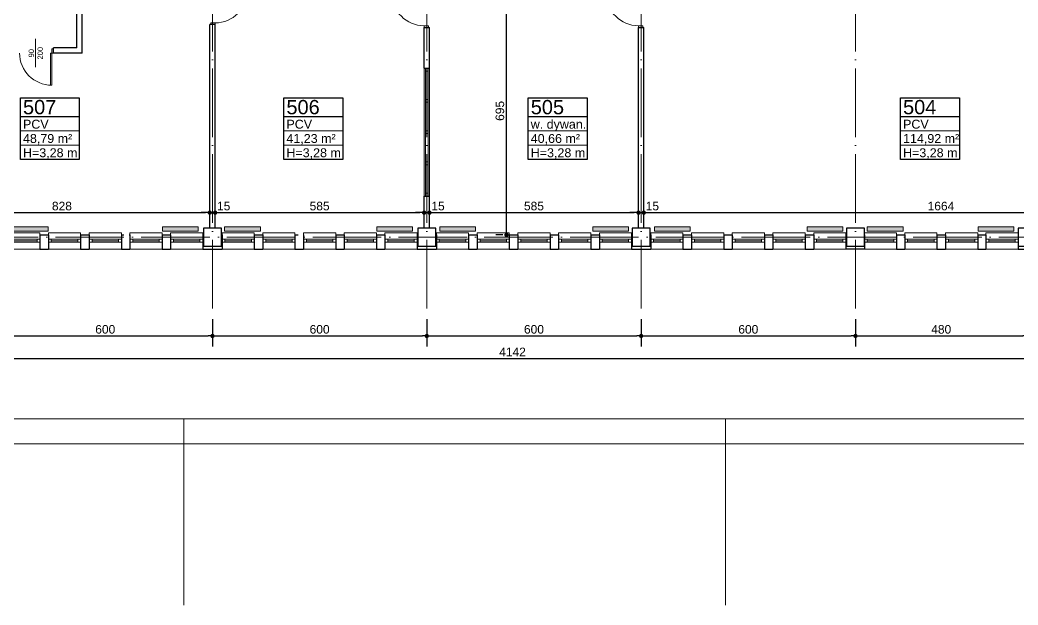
# Model space of a CAD drawing. Header units: millimetres. Extents: x 54 to 8480, y -22812 to 17434.
# Drawn here: x 2294 to 5088, y 8688 to 10327 of the extents above; entities that cross this region are included whole.
import ezdxf

# ---------------------------------------------------------------- set-up
doc = ezdxf.new("R2010")
doc.units = ezdxf.units.MM
doc.linetypes.add('ACAD_ISO04W100', pattern=[30, 24, -3, 0, -3])
doc.layers.add('grzejniki', color=104, linetype='Continuous')
doc.layers.add('TABELKI PO UWAGACH', color=5, linetype='Continuous')
for name, color, linetype, lineweight in [('osie', 132, 'ACAD_ISO04W100', 0), ('PLATFORMA', 7, 'Continuous', 0), ('STOLARKA', 97, 'Continuous', 0), ('tabelki', 151, 'Continuous', 0), ('wymiary', 150, 'Continuous', 0)]:
    doc.layers.add(name, color=color, linetype=linetype, lineweight=lineweight)
doc.styles.get("Standard").update_dxf_attribs({"font": 'arial.ttf'})
doc.dimstyles.new('ISO-25', dxfattribs={"dimtxt": 24, "dimasz": 12, "dimexe": 30, "dimexo": 30, "dimgap": 6, "dimtad": 1, "dimdec": 0, "dimtxsty": 'Standard', "dimblk": 'DOT', "dimcen": 2.5, "dimadec": 0, "dimazin": 0, "dimtfac": 1, "dimtdec": 0, "dimtmove": 0, "dimatfit": 3, "dimldrblk": 'DOT', "dimfxl": 1, "dimarcsym": 0})

# ---------------------------------------------------------------- blocks, each defined once
blk = doc.blocks.new('A$C13771EA7')
at = {"color": 132, "linetype": 'ACAD_ISO04W100', "lineweight": 0, "ltscale": 8}
for p, q in [((1231, -2874), (1231, 166)), ((1831, -2874), (1831, 166)), ((2431, -2874), (2431, 166)), ((3031, -2874), (3031, 166)), ((-169, -2674), (4311, -2674))]:
    blk.add_line(p, q, dxfattribs=at)
blk = doc.blocks.new('A$C4DC22848')
at = {"layer": 'STOLARKA', "lineweight": 0}
for p, q in [((0, 0), (90, 0)), ((8, -24), (82, -24)), ((0, -40), (0, -46)), ((0, -46), (90, -46)), ((90, -46), (90, -40))]:
    blk.add_line(p, q, dxfattribs=at)
for points in [[(0, -20), (90, -20), (90, -28), (0, -28)], [(0, -28), (8, -28), (8, -20), (0, -20)], [(82, -28), (90, -28), (90, -20), (82, -20)]]:
    blk.add_lwpolyline(points, close=True, dxfattribs=at)
blk = doc.blocks.new('_Dot')
at = {"color": 0, "linetype": 'ByBlock', "lineweight": -2}
blk.add_line((-0.5, 0), (-1, 0), dxfattribs=at)
at = {"color": 0, "linetype": 'ByBlock', "lineweight": 0, "const_width": 0.5}
blk.add_lwpolyline([(-0.25, 0, 1), (0.25, 0, 1)], format="xyb", close=True, dxfattribs=at)
blk = doc.blocks.new('*D52')
at = {"layer": 'Defpoints', "color": 0, "linetype": 'Continuous', "lineweight": 0}
for p in [(2232.6, 9518.7), (2832.6, 9518.7), (2832.6, 9441.9)]:
    blk.add_point(p, dxfattribs=at)
at = {"layer": 'wymiary', "color": 0, "linetype": 'Continuous', "lineweight": -2}
for p, q in [((2232.6, 9488.7), (2232.6, 9411.9)), ((2832.6, 9488.7), (2832.6, 9411.9)), ((2244.6, 9441.9), (2820.6, 9441.9))]:
    blk.add_line(p, q, dxfattribs=at)
at = {"layer": 'wymiary', "color": 0, "linetype": 'Continuous', "lineweight": -2, "xscale": 12, "yscale": 12, "zscale": 12, "rotation": 180}
blk.add_blockref('_Dot', (2232.6, 9441.9), dxfattribs=at)
at = {"layer": 'wymiary', "color": 0, "linetype": 'Continuous', "lineweight": -2, "xscale": 12, "yscale": 12, "zscale": 12}
blk.add_blockref('_Dot', (2832.6, 9441.9), dxfattribs=at)
at = {"layer": 'wymiary', "color": 0, "linetype": 'Continuous', "lineweight": 0, "insert": (2532.6, 9460.2), "char_height": 24, "attachment_point": 5}
blk.add_mtext('600', dxfattribs=at)
blk = doc.blocks.new('*D53')
at = {"layer": 'Defpoints', "color": 0, "linetype": 'Continuous', "lineweight": 0}
for p in [(2832.6, 9518.7), (3432.6, 9518.7), (3432.6, 9441.9)]:
    blk.add_point(p, dxfattribs=at)
at = {"layer": 'wymiary', "color": 0, "linetype": 'Continuous', "lineweight": -2}
for p, q in [((2832.6, 9488.7), (2832.6, 9411.9)), ((3432.6, 9488.7), (3432.6, 9411.9)), ((2844.6, 9441.9), (3420.6, 9441.9))]:
    blk.add_line(p, q, dxfattribs=at)
at = {"layer": 'wymiary', "color": 0, "linetype": 'Continuous', "lineweight": -2, "xscale": 12, "yscale": 12, "zscale": 12, "rotation": 180}
blk.add_blockref('_Dot', (2832.6, 9441.9), dxfattribs=at)
at = {"layer": 'wymiary', "color": 0, "linetype": 'Continuous', "lineweight": -2, "xscale": 12, "yscale": 12, "zscale": 12}
blk.add_blockref('_Dot', (3432.6, 9441.9), dxfattribs=at)
at = {"layer": 'wymiary', "color": 0, "linetype": 'Continuous', "lineweight": 0, "insert": (3132.6, 9460.2), "char_height": 24, "attachment_point": 5}
blk.add_mtext('600', dxfattribs=at)
blk = doc.blocks.new('*D54')
at = {"layer": 'Defpoints', "color": 0, "linetype": 'Continuous', "lineweight": 0}
for p in [(3432.6, 9518.7), (4032.6, 9518.7), (4032.6, 9441.9)]:
    blk.add_point(p, dxfattribs=at)
at = {"layer": 'wymiary', "color": 0, "linetype": 'Continuous', "lineweight": -2}
for p, q in [((3432.6, 9488.7), (3432.6, 9411.9)), ((4032.6, 9488.7), (4032.6, 9411.9)), ((3444.6, 9441.9), (4020.6, 9441.9))]:
    blk.add_line(p, q, dxfattribs=at)
at = {"layer": 'wymiary', "color": 0, "linetype": 'Continuous', "lineweight": -2, "xscale": 12, "yscale": 12, "zscale": 12, "rotation": 180}
blk.add_blockref('_Dot', (3432.6, 9441.9), dxfattribs=at)
at = {"layer": 'wymiary', "color": 0, "linetype": 'Continuous', "lineweight": -2, "xscale": 12, "yscale": 12, "zscale": 12}
blk.add_blockref('_Dot', (4032.6, 9441.9), dxfattribs=at)
at = {"layer": 'wymiary', "color": 0, "linetype": 'Continuous', "lineweight": 0, "insert": (3732.6, 9460.2), "char_height": 24, "attachment_point": 5}
blk.add_mtext('600', dxfattribs=at)
blk = doc.blocks.new('*D55')
at = {"layer": 'Defpoints', "color": 0, "linetype": 'Continuous', "lineweight": 0}
for p in [(4032.6, 9518.7), (4632.6, 9518.7), (4632.6, 9441.9)]:
    blk.add_point(p, dxfattribs=at)
at = {"layer": 'wymiary', "color": 0, "linetype": 'Continuous', "lineweight": -2}
for p, q in [((4032.6, 9488.7), (4032.6, 9411.9)), ((4632.6, 9488.7), (4632.6, 9411.9)), ((4044.6, 9441.9), (4620.6, 9441.9))]:
    blk.add_line(p, q, dxfattribs=at)
at = {"layer": 'wymiary', "color": 0, "linetype": 'Continuous', "lineweight": -2, "xscale": 12, "yscale": 12, "zscale": 12, "rotation": 180}
blk.add_blockref('_Dot', (4032.6, 9441.9), dxfattribs=at)
at = {"layer": 'wymiary', "color": 0, "linetype": 'Continuous', "lineweight": -2, "xscale": 12, "yscale": 12, "zscale": 12}
blk.add_blockref('_Dot', (4632.6, 9441.9), dxfattribs=at)
at = {"layer": 'wymiary', "color": 0, "linetype": 'Continuous', "lineweight": 0, "insert": (4332.6, 9460.2), "char_height": 24, "attachment_point": 5}
blk.add_mtext('600', dxfattribs=at)
blk = doc.blocks.new('*D56')
at = {"layer": 'Defpoints', "color": 0, "linetype": 'Continuous', "lineweight": 0}
for p in [(4632.6, 9518.7), (5112.6, 9518.7), (5112.6, 9441.9)]:
    blk.add_point(p, dxfattribs=at)
at = {"layer": 'wymiary', "color": 0, "linetype": 'Continuous', "lineweight": -2}
for p, q in [((4632.6, 9488.7), (4632.6, 9411.9)), ((5112.6, 9488.7), (5112.6, 9411.9)), ((4644.6, 9441.9), (5100.6, 9441.9))]:
    blk.add_line(p, q, dxfattribs=at)
at = {"layer": 'wymiary', "color": 0, "linetype": 'Continuous', "lineweight": -2, "xscale": 12, "yscale": 12, "zscale": 12, "rotation": 180}
blk.add_blockref('_Dot', (4632.6, 9441.9), dxfattribs=at)
at = {"layer": 'wymiary', "color": 0, "linetype": 'Continuous', "lineweight": -2, "xscale": 12, "yscale": 12, "zscale": 12}
blk.add_blockref('_Dot', (5112.6, 9441.9), dxfattribs=at)
at = {"layer": 'wymiary', "color": 0, "linetype": 'Continuous', "lineweight": 0, "insert": (4872.6, 9460.2), "char_height": 24, "attachment_point": 5}
blk.add_mtext('480', dxfattribs=at)
blk = doc.blocks.new('*D58')
at = {"layer": 'Defpoints', "color": 0, "linetype": 'Continuous', "lineweight": 0}
for p in [(1601.6, 9684.7), (5743.6, 9684.7), (5743.6, 9379)]:
    blk.add_point(p, dxfattribs=at)
at = {"layer": 'wymiary', "color": 0, "linetype": 'Continuous', "lineweight": -2}
for p, q in [((1601.6, 9654.7), (1601.6, 9349)), ((5743.6, 9654.7), (5743.6, 9349)), ((1613.6, 9379), (5731.6, 9379))]:
    blk.add_line(p, q, dxfattribs=at)
at = {"layer": 'wymiary', "color": 0, "linetype": 'Continuous', "lineweight": -2, "xscale": 12, "yscale": 12, "zscale": 12, "rotation": 180}
blk.add_blockref('_Dot', (1601.6, 9379), dxfattribs=at)
at = {"layer": 'wymiary', "color": 0, "linetype": 'Continuous', "lineweight": -2, "xscale": 12, "yscale": 12, "zscale": 12}
blk.add_blockref('_Dot', (5743.6, 9379), dxfattribs=at)
at = {"layer": 'wymiary', "color": 0, "linetype": 'Continuous', "lineweight": 0, "insert": (3672.6, 9397.1), "char_height": 24, "attachment_point": 5}
blk.add_mtext('4142', dxfattribs=at)
blk = doc.blocks.new('*D416')
at = {"layer": 'Defpoints', "color": 0, "linetype": 'Continuous', "lineweight": 0}
for p in [(1997.6, 9787.2), (2825.1, 9787.2), (2825.1, 9787.2)]:
    blk.add_point(p, dxfattribs=at)
at = {"layer": 'wymiary', "color": 0, "linetype": 'Continuous', "lineweight": -2}
blk.add_line((2009.6, 9787.2), (2813.1, 9787.2), dxfattribs=at)
at = {"layer": 'wymiary', "color": 0, "linetype": 'Continuous', "lineweight": -2, "xscale": 12, "yscale": 12, "zscale": 12, "rotation": 180}
blk.add_blockref('_Dot', (1997.6, 9787.2), dxfattribs=at)
at = {"layer": 'wymiary', "color": 0, "linetype": 'Continuous', "lineweight": -2, "xscale": 12, "yscale": 12, "zscale": 12}
blk.add_blockref('_Dot', (2825.1, 9787.2), dxfattribs=at)
at = {"layer": 'wymiary', "color": 0, "linetype": 'Continuous', "lineweight": 0, "insert": (2411.3, 9805.5), "char_height": 24, "attachment_point": 5}
blk.add_mtext('828', dxfattribs=at)
blk = doc.blocks.new('*D417')
at = {"layer": 'Defpoints', "color": 0, "linetype": 'Continuous', "lineweight": 0}
for p in [(2825.1, 9787.2), (2840.1, 9787.2), (2840.1, 9787.2)]:
    blk.add_point(p, dxfattribs=at)
at = {"layer": 'wymiary', "color": 0, "linetype": 'Continuous', "lineweight": -2}
for p, q in [((2813.1, 9787.2), (2801.1, 9787.2)), ((2825.1, 9787.2), (2840.1, 9787.2)), ((2852.1, 9787.2), (2864.1, 9787.2))]:
    blk.add_line(p, q, dxfattribs=at)
at = {"layer": 'wymiary', "color": 0, "linetype": 'Continuous', "lineweight": -2, "xscale": 12, "yscale": 12, "zscale": 12}
blk.add_blockref('_Dot', (2825.1, 9787.2), dxfattribs=at)
at = {"layer": 'wymiary', "color": 0, "linetype": 'Continuous', "lineweight": -2, "xscale": 12, "yscale": 12, "zscale": 12, "rotation": 180}
blk.add_blockref('_Dot', (2840.1, 9787.2), dxfattribs=at)
at = {"layer": 'wymiary', "color": 0, "linetype": 'Continuous', "lineweight": 0, "insert": (2864.1, 9805.5), "char_height": 24, "attachment_point": 5}
blk.add_mtext('15', dxfattribs=at)
blk = doc.blocks.new('*D418')
at = {"layer": 'Defpoints', "color": 0, "linetype": 'Continuous', "lineweight": 0}
for p in [(2840.1, 9787.2), (3425.1, 9787.2), (3425.1, 9787.2)]:
    blk.add_point(p, dxfattribs=at)
at = {"layer": 'wymiary', "color": 0, "linetype": 'Continuous', "lineweight": -2}
blk.add_line((2852.1, 9787.2), (3413.1, 9787.2), dxfattribs=at)
at = {"layer": 'wymiary', "color": 0, "linetype": 'Continuous', "lineweight": -2, "xscale": 12, "yscale": 12, "zscale": 12, "rotation": 180}
blk.add_blockref('_Dot', (2840.1, 9787.2), dxfattribs=at)
at = {"layer": 'wymiary', "color": 0, "linetype": 'Continuous', "lineweight": -2, "xscale": 12, "yscale": 12, "zscale": 12}
blk.add_blockref('_Dot', (3425.1, 9787.2), dxfattribs=at)
at = {"layer": 'wymiary', "color": 0, "linetype": 'Continuous', "lineweight": 0, "insert": (3132.6, 9805.5), "char_height": 24, "attachment_point": 5}
blk.add_mtext('585', dxfattribs=at)
blk = doc.blocks.new('*D419')
at = {"layer": 'Defpoints', "color": 0, "linetype": 'Continuous', "lineweight": 0}
for p in [(3425.1, 9787.2), (3440.1, 9787.2), (3440.1, 9787.2)]:
    blk.add_point(p, dxfattribs=at)
at = {"layer": 'wymiary', "color": 0, "linetype": 'Continuous', "lineweight": -2}
for p, q in [((3413.1, 9787.2), (3401.1, 9787.2)), ((3425.1, 9787.2), (3440.1, 9787.2)), ((3452.1, 9787.2), (3464.1, 9787.2))]:
    blk.add_line(p, q, dxfattribs=at)
at = {"layer": 'wymiary', "color": 0, "linetype": 'Continuous', "lineweight": -2, "xscale": 12, "yscale": 12, "zscale": 12}
blk.add_blockref('_Dot', (3425.1, 9787.2), dxfattribs=at)
at = {"layer": 'wymiary', "color": 0, "linetype": 'Continuous', "lineweight": -2, "xscale": 12, "yscale": 12, "zscale": 12, "rotation": 180}
blk.add_blockref('_Dot', (3440.1, 9787.2), dxfattribs=at)
at = {"layer": 'wymiary', "color": 0, "linetype": 'Continuous', "lineweight": 0, "insert": (3464.1, 9805.5), "char_height": 24, "attachment_point": 5}
blk.add_mtext('15', dxfattribs=at)
blk = doc.blocks.new('*D420')
at = {"layer": 'Defpoints', "color": 0, "linetype": 'Continuous', "lineweight": 0}
for p in [(3440.1, 9787.2), (4025.1, 9787.2), (4025.1, 9787.2)]:
    blk.add_point(p, dxfattribs=at)
at = {"layer": 'wymiary', "color": 0, "linetype": 'Continuous', "lineweight": -2}
blk.add_line((3452.1, 9787.2), (4013.1, 9787.2), dxfattribs=at)
at = {"layer": 'wymiary', "color": 0, "linetype": 'Continuous', "lineweight": -2, "xscale": 12, "yscale": 12, "zscale": 12, "rotation": 180}
blk.add_blockref('_Dot', (3440.1, 9787.2), dxfattribs=at)
at = {"layer": 'wymiary', "color": 0, "linetype": 'Continuous', "lineweight": -2, "xscale": 12, "yscale": 12, "zscale": 12}
blk.add_blockref('_Dot', (4025.1, 9787.2), dxfattribs=at)
at = {"layer": 'wymiary', "color": 0, "linetype": 'Continuous', "lineweight": 0, "insert": (3732.6, 9805.5), "char_height": 24, "attachment_point": 5}
blk.add_mtext('585', dxfattribs=at)
blk = doc.blocks.new('*D421')
at = {"layer": 'Defpoints', "color": 0, "linetype": 'Continuous', "lineweight": 0}
for p in [(4025.1, 9787.2), (4040.1, 9787.2), (4040.1, 9787.2)]:
    blk.add_point(p, dxfattribs=at)
at = {"layer": 'wymiary', "color": 0, "linetype": 'Continuous', "lineweight": -2}
for p, q in [((4013.1, 9787.2), (4001.1, 9787.2)), ((4025.1, 9787.2), (4040.1, 9787.2)), ((4052.1, 9787.2), (4064.1, 9787.2))]:
    blk.add_line(p, q, dxfattribs=at)
at = {"layer": 'wymiary', "color": 0, "linetype": 'Continuous', "lineweight": -2, "xscale": 12, "yscale": 12, "zscale": 12}
blk.add_blockref('_Dot', (4025.1, 9787.2), dxfattribs=at)
at = {"layer": 'wymiary', "color": 0, "linetype": 'Continuous', "lineweight": -2, "xscale": 12, "yscale": 12, "zscale": 12, "rotation": 180}
blk.add_blockref('_Dot', (4040.1, 9787.2), dxfattribs=at)
at = {"layer": 'wymiary', "color": 0, "linetype": 'Continuous', "lineweight": 0, "insert": (4064.1, 9805.5), "char_height": 24, "attachment_point": 5}
blk.add_mtext('15', dxfattribs=at)
blk = doc.blocks.new('*D422')
at = {"layer": 'Defpoints', "color": 0, "linetype": 'Continuous', "lineweight": 0}
for p in [(4040.1, 9787.2), (5703.6, 9787.2), (5703.6, 9787.2)]:
    blk.add_point(p, dxfattribs=at)
at = {"layer": 'wymiary', "color": 0, "linetype": 'Continuous', "lineweight": -2}
blk.add_line((4052.1, 9787.2), (5691.6, 9787.2), dxfattribs=at)
at = {"layer": 'wymiary', "color": 0, "linetype": 'Continuous', "lineweight": -2, "xscale": 12, "yscale": 12, "zscale": 12, "rotation": 180}
blk.add_blockref('_Dot', (4040.1, 9787.2), dxfattribs=at)
at = {"layer": 'wymiary', "color": 0, "linetype": 'Continuous', "lineweight": -2, "xscale": 12, "yscale": 12, "zscale": 12}
blk.add_blockref('_Dot', (5703.6, 9787.2), dxfattribs=at)
at = {"layer": 'wymiary', "color": 0, "linetype": 'Continuous', "lineweight": 0, "insert": (4871.8, 9805.5), "char_height": 24, "attachment_point": 5}
blk.add_mtext('1664', dxfattribs=at)
blk = doc.blocks.new('*D483')
at = {"layer": 'Defpoints', "color": 0, "linetype": 'Continuous', "lineweight": 0}
for p in [(3655.6, 10419.7), (3675.6, 10419.7), (3675.6, 9724.7)]:
    blk.add_point(p, dxfattribs=at)
at = {"layer": 'wymiary', "color": 0, "linetype": 'Continuous', "lineweight": -2}
for p, q in [((3645.6, 10419.7), (3625.6, 10419.7)), ((3655.6, 9736.7), (3655.6, 10407.7)), ((3645.6, 9724.7), (3625.6, 9724.7))]:
    blk.add_line(p, q, dxfattribs=at)
at = {"layer": 'wymiary', "color": 0, "linetype": 'Continuous', "lineweight": -2, "xscale": 12, "yscale": 12, "zscale": 12}
for p, rotation in [((3655.6, 10419.7), 90), ((3655.6, 9724.7), 270)]:
    blk.add_blockref('_Dot', p, dxfattribs=dict(at, rotation=rotation))
at = {"layer": 'wymiary', "color": 0, "linetype": 'Continuous', "lineweight": 0, "insert": (3637.3, 10072.2), "char_height": 24, "attachment_point": 5, "rotation": 90}
blk.add_mtext('695', dxfattribs=at)
blk = doc.blocks.new('A$C508466D2')
at = {"layer": 'grzejniki', "linetype": 'Continuous', "lineweight": 0}
blk.add_hatch(color=256, dxfattribs=at).paths.add_polyline_path([(-50, -12), (50, -12), (50, 0), (-50, 0)])
blk.add_lwpolyline([(-50, -12), (50, -12), (50, 0), (-50, 0)], close=True, dxfattribs=at)

msp = doc.modelspace()

# ---------------------------------------------------------------- linework, layer by layer
at = {"lineweight": 30}
for p, q in [((2452.6, 10249.2), (2452.6, 10457.7)), ((2467.6, 10234.2), (2467.6, 10419.7)), ((2825.1, 9743.7), (2825.1, 10313.7)), ((2840.1, 10313.7), (2825.1, 10313.7)), ((2840.1, 9743.7), (2840.1, 10313.7)), ((3425.1, 10305.7), (3440.1, 10305.7)), ((3425.1, 10191.7), (3425.1, 10305.7)), ((3440.1, 10191.7), (3440.1, 10305.7)), ((4025.1, 9743.7), (4025.1, 10305.7)), ((4025.1, 10305.7), (4040.1, 10305.7)), ((4040.1, 9743.7), (4040.1, 10305.7)), ((2452.6, 10249.2), (2387.6, 10249.2)), ((2387.6, 10234.2), (2387.6, 10249.2)), ((2467.6, 10234.2), (2387.6, 10234.2)), ((3425.1, 10191.7), (3440.1, 10191.7)), ((3425.1, 9743.7), (3425.1, 9833.7)), ((3425.1, 9833.7), (3440.1, 9833.7)), ((3440.1, 9743.7), (3440.1, 9833.7)), ((2349.6, 9724.7), (2349.6, 9684.7)), ((2349.6, 9724.7), (2373.6, 9724.7)), ((2373.6, 9724.7), (2373.6, 9684.7)), ((2463.6, 9724.7), (2487.6, 9724.7)), ((2463.6, 9724.7), (2463.6, 9684.7)), ((2487.6, 9724.7), (2487.6, 9684.7)), ((2577.6, 9724.7), (2584.6, 9724.7)), ((2577.6, 9724.7), (2577.6, 9684.7)), ((2599.6, 9724.7), (2601.6, 9724.7)), ((2601.6, 9724.7), (2601.6, 9684.7)), ((2691.6, 9724.7), (2715.6, 9724.7)), ((2691.6, 9724.7), (2691.6, 9684.7)), ((2715.6, 9724.7), (2715.6, 9684.7)), ((2805.6, 9724.7), (2805.6, 9684.7)), ((2805.6, 9724.7), (2807.6, 9724.7)), ((2859.6, 9724.7), (2857.6, 9724.7)), ((2859.6, 9724.7), (2859.6, 9684.7)), ((2949.6, 9724.7), (2949.6, 9684.7)), ((2949.6, 9724.7), (2973.6, 9724.7)), ((2973.6, 9724.7), (2973.6, 9684.7)), ((3063.6, 9724.7), (3072.6, 9724.7)), ((3063.6, 9724.7), (3063.6, 9684.7)), ((3087.6, 9724.7), (3087.6, 9684.7)), ((3177.6, 9724.7), (3201.6, 9724.7)), ((3177.6, 9724.7), (3177.6, 9684.7)), ((3201.6, 9724.7), (3201.6, 9684.7)), ((3291.6, 9724.7), (3315.6, 9724.7)), ((3291.6, 9724.7), (3291.6, 9684.7)), ((3315.6, 9724.7), (3315.6, 9684.7)), ((3405.6, 9724.7), (3405.6, 9684.7)), ((3405.6, 9724.7), (3407.6, 9724.7)), ((3459.6, 9724.7), (3457.6, 9724.7)), ((3459.6, 9724.7), (3459.6, 9684.7)), ((3549.6, 9724.7), (3549.6, 9684.7)), ((3549.6, 9724.7), (3573.6, 9724.7)), ((3573.6, 9724.7), (3573.6, 9684.7)), ((3663.6, 9724.7), (3687.6, 9724.7)), ((3663.6, 9724.7), (3663.6, 9684.7)), ((3687.6, 9724.7), (3687.6, 9684.7)), ((3777.6, 9724.7), (3801.6, 9724.7)), ((3777.6, 9724.7), (3777.6, 9684.7)), ((3801.6, 9724.7), (3801.6, 9684.7)), ((3891.6, 9724.7), (3915.6, 9724.7)), ((3891.6, 9724.7), (3891.6, 9684.7)), ((3915.6, 9724.7), (3915.6, 9684.7)), ((4005.6, 9724.7), (4005.6, 9684.7)), ((4005.6, 9724.7), (4007.6, 9724.7)), ((4059.6, 9724.7), (4057.6, 9724.7)), ((4059.6, 9724.7), (4059.6, 9684.7)), ((4149.6, 9724.7), (4149.6, 9684.7)), ((4149.6, 9724.7), (4173.6, 9724.7)), ((4173.6, 9724.7), (4173.6, 9684.7)), ((4263.6, 9724.7), (4287.6, 9724.7)), ((4263.6, 9724.7), (4263.6, 9684.7)), ((4287.6, 9724.7), (4287.6, 9684.7)), ((4377.6, 9724.7), (4401.6, 9724.7)), ((4377.6, 9724.7), (4377.6, 9684.7)), ((4401.6, 9724.7), (4401.6, 9684.7)), ((4491.6, 9724.7), (4515.6, 9724.7)), ((4491.6, 9724.7), (4491.6, 9684.7)), ((4515.6, 9724.7), (4515.6, 9684.7)), ((4605.6, 9724.7), (4605.6, 9684.7)), ((4605.6, 9724.7), (4607.6, 9724.7)), ((4657.6, 9724.7), (4655.6, 9724.7)), ((4657.6, 9724.7), (4657.6, 9684.7)), ((4747.6, 9724.7), (4747.6, 9684.7)), ((4747.6, 9724.7), (4770.6, 9724.7)), ((4770.6, 9724.7), (4770.6, 9684.7)), ((4860.6, 9724.7), (4884.6, 9724.7)), ((4860.6, 9724.7), (4860.6, 9684.7)), ((4884.6, 9724.7), (4884.6, 9684.7)), ((4974.6, 9724.7), (4997.6, 9724.7)), ((4974.6, 9724.7), (4974.6, 9684.7)), ((4997.6, 9724.7), (4997.6, 9684.7)), ((5087.6, 9724.7), (5087.6, 9684.7)), ((2349.6, 9684.7), (2373.6, 9684.7)), ((2463.6, 9684.7), (2487.6, 9684.7)), ((2577.6, 9684.7), (2601.6, 9684.7)), ((2691.6, 9684.7), (2715.6, 9684.7)), ((2805.6, 9684.7), (2859.6, 9684.7)), ((2949.6, 9684.7), (2973.6, 9684.7)), ((3063.6, 9684.7), (3087.6, 9684.7)), ((3177.6, 9684.7), (3201.6, 9684.7)), ((3291.6, 9684.7), (3315.6, 9684.7)), ((3405.6, 9684.7), (3459.6, 9684.7)), ((3549.6, 9684.7), (3573.6, 9684.7)), ((3663.6, 9684.7), (3687.6, 9684.7)), ((3777.6, 9684.7), (3801.6, 9684.7)), ((3891.6, 9684.7), (3915.6, 9684.7)), ((4005.6, 9684.7), (4059.6, 9684.7)), ((4149.6, 9684.7), (4173.6, 9684.7)), ((4263.6, 9684.7), (4287.6, 9684.7)), ((4377.6, 9684.7), (4401.6, 9684.7)), ((4491.6, 9684.7), (4515.6, 9684.7)), ((4657.6, 9684.7), (4605.6, 9684.7)), ((4747.6, 9684.7), (4770.6, 9684.7)), ((4860.6, 9684.7), (4884.6, 9684.7)), ((4974.6, 9684.7), (4997.6, 9684.7)), ((5087.6, 9684.7), (5139.6, 9684.7))]:
    msp.add_line(p, q, dxfattribs=at)
at = {"lineweight": 0}
for p, q in [((3428.6, 9833.7), (3428.6, 10191.7)), ((3436.6, 9833.7), (3436.6, 10191.7))]:
    msp.add_line(p, q, dxfattribs=at)
for points in [[(3425.1, 10191.7), (3440.1, 10191.7), (3440.1, 9833.7), (3425.1, 9833.7)], [(3428.6, 10183.7), (3436.6, 10183.7), (3436.6, 10191.7), (3428.6, 10191.7)], [(3428.6, 10096.2), (3436.6, 10096.2), (3436.6, 10104.2), (3428.6, 10104.2)], [(3428.6, 10008.7), (3436.6, 10008.7), (3436.6, 10016.7), (3428.6, 10016.7)], [(3428.6, 9921.2), (3436.6, 9921.2), (3436.6, 9929.2), (3428.6, 9929.2)], [(3428.6, 9833.7), (3436.6, 9833.7), (3436.6, 9841.7), (3428.6, 9841.7)]]:
    msp.add_lwpolyline(points, close=True, dxfattribs=at)
at = {"lineweight": 30}
for points in [[(2807.6, 9693.7), (2857.6, 9693.7), (2857.6, 9743.7), (2807.6, 9743.7)], [(3407.6, 9693.7), (3457.6, 9693.7), (3457.6, 9743.7), (3407.6, 9743.7)], [(4007.6, 9693.7), (4057.6, 9693.7), (4057.6, 9743.7), (4007.6, 9743.7)], [(4607.6, 9693.7), (4657.6, 9693.7), (4657.6, 9743.7), (4607.6, 9743.7)], [(5087.6, 9693.7), (5137.6, 9693.7), (5137.6, 9743.7), (5087.6, 9743.7)]]:
    msp.add_lwpolyline(points, close=True, dxfattribs=at)
at = {"layer": 'PLATFORMA', "color": 7, "lineweight": 0}
for p, q in [((2752.8, 9209.5), (2752.8, 8688.1)), ((4269.1, 9209.5), (4269.1, 8688.1))]:
    msp.add_line(p, q, dxfattribs=at)
for points in [[(917.8, 9139.5), (7011.6, 9139.5), (7011.6, 12874.5), (917.8, 12874.5)], [(1301.6, 9209.5), (6941.6, 9209.5), (6941.6, 12804.5), (1301.6, 12804.5)]]:
    msp.add_lwpolyline(points, close=True, dxfattribs=at)
at = {"layer": 'STOLARKA', "lineweight": 0}
msp.add_line((2337.6, 10274.2), (2337.6, 10194.2), dxfattribs=at)
for points in [[(2828.1, 10318.7), (2828.1, 10313.7), (2840.1, 10313.7), (2840.1, 10318.7)], [(3437.1, 10310.7), (3437.1, 10305.7), (3425.1, 10305.7), (3425.1, 10310.7)], [(4037.1, 10310.7), (4037.1, 10305.7), (4025.1, 10305.7), (4025.1, 10310.7)], [(2382.6, 10234.2), (2379.6, 10234.2), (2379.6, 10144.2), (2382.6, 10144.2)], [(2387.6, 10246.2), (2382.6, 10246.2), (2382.6, 10234.2), (2387.6, 10234.2)]]:
    msp.add_lwpolyline(points, close=True, dxfattribs=at)
for centre, start, end in [((2840.1, 10408.7), 270, 0), ((3425.1, 10400.7), 180, 270), ((4025.1, 10400.7), 180, 270), ((2382.6, 10234.2), 180, 270)]:
    msp.add_arc(centre, 90, start, end, dxfattribs=at)
at = {"layer": 'TABELKI PO UWAGACH', "color": 30, "linetype": 'Continuous', "lineweight": 30}
for p, q in [((2295, 10056.4), (2459.9, 10056.4)), ((3032.5, 10056.4), (3197.4, 10056.4)), ((3716.4, 10056.4), (3881.2, 10056.4)), ((4758.5, 10056.4), (4923.4, 10056.4))]:
    msp.add_line(p, q, dxfattribs=at)
at = {"layer": 'TABELKI PO UWAGACH', "color": 30, "linetype": 'Continuous', "lineweight": 0}
for p, q in [((2295, 10016.4), (2459.9, 10016.4)), ((3032.5, 10016.4), (3197.4, 10016.4)), ((3716.4, 10016.4), (3881.2, 10016.4)), ((4758.5, 10016.4), (4923.4, 10016.4)), ((2295, 9976.4), (2459.9, 9976.4)), ((3032.5, 9976.4), (3197.4, 9976.4)), ((3716.4, 9976.4), (3881.2, 9976.4)), ((4758.5, 9976.4), (4923.4, 9976.4))]:
    msp.add_line(p, q, dxfattribs=at)
at = {"layer": 'TABELKI PO UWAGACH', "color": 30, "linetype": 'Continuous', "lineweight": 30}
for points in [[(2295, 10108.7), (2459.9, 10108.7), (2459.9, 9936.4), (2295, 9936.4)], [(3032.5, 10108.7), (3197.4, 10108.7), (3197.4, 9936.4), (3032.5, 9936.4)], [(3716.4, 10108.7), (3881.2, 10108.7), (3881.2, 9936.4), (3716.4, 9936.4)], [(4758.5, 10108.7), (4923.4, 10108.7), (4923.4, 9936.4), (4758.5, 9936.4)]]:
    msp.add_lwpolyline(points, close=True, dxfattribs=at)

# ---------------------------------------------------------------- block references
at = {"layer": 'grzejniki', "linetype": 'Continuous', "lineweight": 0}
for p in [(2323.1, 9747.7), (2743, 9747.7), (2916.7, 9747.7), (3342.3, 9747.7), (3518.9, 9747.7), (3947.1, 9747.7), (4119.7, 9747.7), (4546.9, 9747.7), (4715.7, 9747.7), (5026, 9747.7)]:
    msp.add_blockref('A$C508466D2', p, dxfattribs=at)
at = {"layer": 'osie', "lineweight": 30}
msp.add_blockref('A$C13771EA7', (1601.6, 12392.7), dxfattribs=at)
at = {"layer": 'STOLARKA', "lineweight": 30, "xscale": -1, "rotation": 180}
for p in [(2259.6, 9684.7), (2373.6, 9684.7), (2487.6, 9684.7), (2601.6, 9684.7), (2715.6, 9684.7), (2859.6, 9684.7), (2973.6, 9684.7), (3087.6, 9684.7), (3201.6, 9684.7), (3315.6, 9684.7), (3459.6, 9684.7), (3573.6, 9684.7), (3687.6, 9684.7), (3801.6, 9684.7), (3915.6, 9684.7), (4059.6, 9684.7), (4173.6, 9684.7), (4287.6, 9684.7), (4401.6, 9684.7), (4515.6, 9684.7), (4657.6, 9684.7), (4770.6, 9684.7), (4884.6, 9684.7), (4997.6, 9684.7)]:
    msp.add_blockref('A$C4DC22848', p, dxfattribs=at)

# ---------------------------------------------------------------- texts
at = {"layer": 'STOLARKA', "lineweight": 0, "insert": (2318, 10196.5), "char_height": 15, "width": 74.399, "attachment_point": 1, "rotation": 90}
msp.add_mtext('\\pxqc;90\\P200', dxfattribs=at)
at = {"layer": 'tabelki', "color": 5, "linetype": 'Continuous', "lineweight": 0, "attachment_point": 1}
for s, insert, char_height, width in [('\\pxql;507', (2302.3, 10102.8), 40, 47.056), ('\\pxql;506', (3039.7, 10102.8), 40, 47.056), ('\\pxql;505', (3723.6, 10102.8), 40, 47.056), ('\\pxql;504', (4765.7, 10102.8), 40, 47.056), ('\\pxql;PCV', (2302.3, 10047.4), 25, 47.056), ('\\pxql;PCV', (3039.7, 10047.4), 25, 47.056), ('\\pxql;w. dywan.', (3723.6, 10047.4), 25, 174.988), ('\\pxql;PCV', (4765.7, 10047.4), 25, 47.056), ('\\pxql;48,79 m²', (2302.3, 10007.4), 25, 160.906), ('\\pxql;41,23 m²', (3039.7, 10007.4), 25, 160.906), ('\\pxql;40,66 m²', (3723.6, 10007.4), 25, 160.906), ('\\pxql;114,92 m²', (4765.7, 10007.4), 25, 160.906), ('\\pxql;H=3,28 m', (2302.3, 9967.4), 25, 182.523), ('\\pxql;H=3,28 m', (3039.7, 9967.4), 25, 182.523), ('\\pxql;H=3,28 m', (3723.6, 9967.4), 25, 182.523), ('\\pxql;H=3,28 m', (4765.7, 9967.4), 25, 182.523)]:
    msp.add_mtext(s, dxfattribs=dict(at, insert=insert, char_height=char_height, width=width))

# ---------------------------------------------------------------- dimensions: what is measured, and where the dimension line sits
at = {"layer": 'wymiary', "linetype": 'Continuous', "lineweight": 0}
dim = msp.add_linear_dim(base=(3655.6, 10419.7), p1=(3675.6, 9724.7), p2=(3675.6, 10419.7), angle=90, dimstyle='ISO-25', dxfattribs=at)
dim.commit()
dim.dimension.update_dxf_attribs({"geometry": '*D483', "text_midpoint": (3637.3, 10072.2)})
for base, p1, p2, picture, middle in [((2825.0896651, 9787.2146053), (1997.5896651, 9787.2146053), (2825.0896651, 9787.2146053), '*D416', (2411.3396651, 9805.468357)), ((3425.1, 9787.2), (2840.1, 9787.2), (3425.1, 9787.2), '*D418', (3132.6, 9805.5)), ((4025.1, 9787.2), (3440.1, 9787.2), (4025.1, 9787.2), '*D420', (3732.6, 9805.5)), ((5703.5896651, 9787.2146053), (4040.0896651, 9787.2146053), (5703.5896651, 9787.2146053), '*D422', (4871.8396651, 9805.468357)), ((2832.6, 9441.9), (2232.6, 9518.7), (2832.6, 9518.7), '*D52', (2532.6, 9460.2)), ((3432.6, 9441.9), (2832.6, 9518.7), (3432.6, 9518.7), '*D53', (3132.6, 9460.2)), ((4032.6, 9441.9), (3432.6, 9518.7), (4032.6, 9518.7), '*D54', (3732.6, 9460.2)), ((4632.6, 9441.9), (4032.6, 9518.7), (4632.6, 9518.7), '*D55', (4332.6, 9460.2)), ((5112.6, 9441.9), (4632.6, 9518.7), (5112.6, 9518.7), '*D56', (4872.6, 9460.2))]:
    dim = msp.add_linear_dim(base=base, p1=p1, p2=p2, dimstyle='ISO-25', override={"dimtmove": 1}, dxfattribs=at)
    dim.commit()
    dim.dimension.update_dxf_attribs({"geometry": picture, "text_midpoint": middle})
for base, p1, p2, picture, middle in [((2840.1, 9787.2), (2825.1, 9787.2), (2840.1, 9787.2), '*D417', (2864.1, 9787.2)), ((3440.1, 9787.2), (3425.1, 9787.2), (3440.1, 9787.2), '*D419', (3464.1, 9787.2)), ((4040.1, 9787.2), (4025.1, 9787.2), (4040.1, 9787.2), '*D421', (4064.1, 9787.2))]:
    dim = msp.add_linear_dim(base=base, p1=p1, p2=p2, dimstyle='ISO-25', override={"dimtmove": 1}, dxfattribs=at)
    dim.commit()
    dim.dimension.update_dxf_attribs({"geometry": picture, "text_midpoint": middle, "dimtype": 160})
dim = msp.add_linear_dim(base=(5743.6, 9379), p1=(1601.6, 9684.7), p2=(5743.6, 9684.7), dimstyle='ISO-25', dxfattribs=at)
dim.commit()
dim.dimension.update_dxf_attribs({"geometry": '*D58', "text_midpoint": (3672.6, 9397.1)})

doc.saveas('drawing.dxf')
